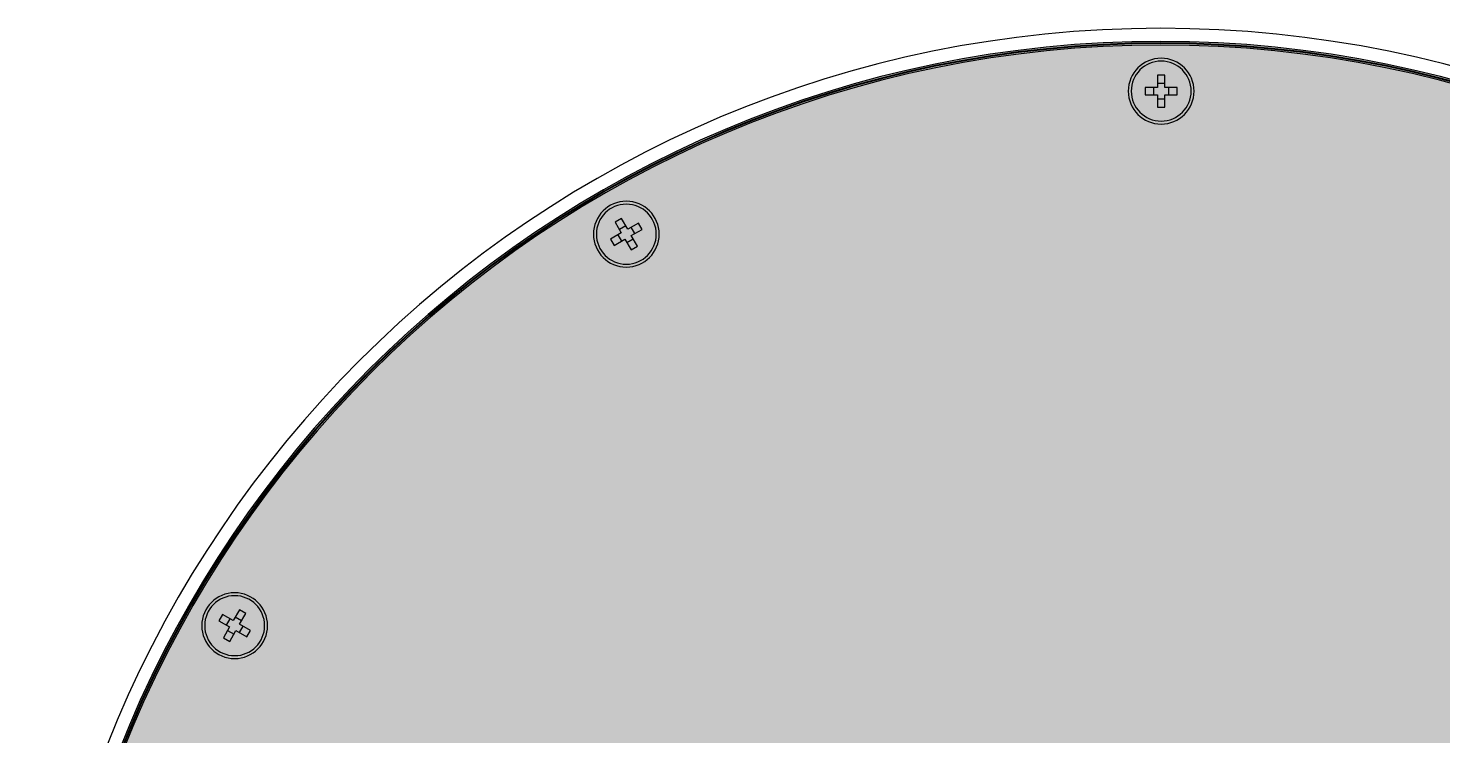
# Model space of a CAD drawing. Header units: millimetres. Extents: x 307301 to 459443, y -2888111 to -2805601.
# Drawn here: x 451547.5 to 451734.9, y -2883673.7 to -2883580 of the extents above; entities that cross this region are included whole.
import ezdxf

# ---------------------------------------------------------------- set-up
doc = ezdxf.new("R2010")
doc.units = ezdxf.units.MM
doc.header["$LTSCALE"] = 10
doc.header["$MEASUREMENT"] = 0
for name, color, linetype in [('$DDT_AUDIT_GENERATED_(15E)', 7, 'Continuous'), ('$DDT_AUDIT_GENERATED_(224)', 7, 'Continuous'), ('$DDT_AUDIT_GENERATED_(87)', 7, 'Continuous'), ('BMA  furniture', 6, 'Continuous'), ('Furniture - Plan', 3, 'Continuous')]:
    doc.layers.add(name, color=color, linetype=linetype)

# ---------------------------------------------------------------- blocks, each defined once
blk = doc.blocks.new('TUFTUFTU')
at = {"layer": 'Furniture - Plan', "ltscale": 0.01}
h = blk.add_hatch(color=250, dxfattribs=at)
h.dxf.hatch_style = 1
h.set_gradient(color1=(51, 51, 51), color2=(105, 105, 105), one_color=1, tint=0.41, name='INVCYLINDER')
edge = h.paths.add_edge_path()
edge.add_arc((1413476.94, -245799), 296.53, 0, 360)
at = {"layer": '$DDT_AUDIT_GENERATED_(15E)', "color": 3, "linetype": 'Continuous'}
for radius in [295.95, 295.56]:
    blk.add_circle((1413476.94, -245799), radius, dxfattribs=at)
at = {"layer": '$DDT_AUDIT_GENERATED_(15E)', "color": 6, "linetype": 'Continuous'}
for centre in [(1413476.81, -245515.64), (1413618.51, -245553.53), (1413722.27, -245657.21)]:
    blk.add_circle(centre, 8.71, dxfattribs=at)
at = {"layer": '$DDT_AUDIT_GENERATED_(224)', "color": 3, "linetype": 'Continuous'}
for radius in [300, 296.53, 296.13]:
    blk.add_circle((1413476.94, -245799), radius, dxfattribs=at)
at = {"layer": '$DDT_AUDIT_GENERATED_(87)', "color": 6, "linetype": 'Continuous'}
for p, q in [((1413472.55, -245514.67), (1413475.84, -245514.67)), ((1413472.55, -245516.61), (1413472.55, -245514.67)), ((1413474.81, -245516.6), (1413474.8, -245514.67)), ((1413475.84, -245511.38), (1413477.78, -245511.38)), ((1413475.84, -245514.67), (1413475.84, -245511.38)), ((1413475.84, -245513.63), (1413477.78, -245513.63)), ((1413477.78, -245511.38), (1413477.78, -245514.67)), ((1413477.78, -245514.67), (1413481.07, -245514.67)), ((1413478.81, -245514.67), (1413478.81, -245516.6)), ((1413481.07, -245514.67), (1413481.07, -245516.6)), ((1413475.84, -245516.6), (1413472.55, -245516.61)), ((1413475.84, -245519.89), (1413475.84, -245516.6)), ((1413477.78, -245517.64), (1413475.84, -245517.64)), ((1413477.78, -245516.6), (1413477.78, -245519.89)), ((1413481.07, -245516.6), (1413477.78, -245516.6)), ((1413477.78, -245519.89), (1413475.84, -245519.89)), ((1413614.34, -245552.25), (1413615.3, -245550.57)), ((1413615.3, -245550.57), (1413618.15, -245552.21)), ((1413616.29, -245553.37), (1413617.26, -245551.69)), ((1413618.15, -245552.21), (1413619.8, -245549.36)), ((1413618.67, -245551.31), (1413620.35, -245552.28)), ((1413619.8, -245549.36), (1413621.47, -245550.33)), ((1413621.47, -245550.33), (1413619.83, -245553.18)), ((1413617.19, -245553.89), (1413614.34, -245552.25)), ((1413615.54, -245556.74), (1413617.19, -245553.89)), ((1413618.35, -245555.75), (1413616.67, -245554.79)), ((1413618.86, -245554.86), (1413617.22, -245557.71)), ((1413621.71, -245556.5), (1413618.86, -245554.86)), ((1413620.73, -245553.7), (1413619.76, -245555.37)), ((1413619.83, -245553.18), (1413622.68, -245554.82)), ((1413622.68, -245554.82), (1413621.71, -245556.5)), ((1413617.22, -245557.71), (1413615.54, -245556.74)), ((1413719.31, -245654), (1413720.98, -245653.04)), ((1413720.98, -245653.04), (1413722.63, -245655.88)), ((1413718.1, -245658.5), (1413720.95, -245656.85)), ((1413720.95, -245656.85), (1413719.31, -245654)), ((1413720.43, -245655.95), (1413722.11, -245654.99)), ((1413722.63, -245655.88), (1413725.48, -245654.24)), ((1413723.53, -245655.37), (1413724.49, -245657.04)), ((1413726.45, -245655.91), (1413723.6, -245657.56)), ((1413725.48, -245654.24), (1413726.45, -245655.91)), ((1413719.07, -245660.17), (1413718.1, -245658.5)), ((1413721.92, -245658.53), (1413719.07, -245660.17)), ((1413721.02, -245659.05), (1413720.05, -245657.37)), ((1413723.57, -245661.38), (1413721.92, -245658.53)), ((1413724.12, -245658.46), (1413722.44, -245659.43)), ((1413725.24, -245660.41), (1413723.57, -245661.38)), ((1413723.6, -245657.56), (1413725.24, -245660.41))]:
    blk.add_line(p, q, dxfattribs=at)
for centre in [(1413476.81, -245515.64), (1413618.51, -245553.53), (1413722.27, -245657.21)]:
    blk.add_circle(centre, 7.94, dxfattribs=at)
blk = doc.blocks.new('SDTYTYT')
at = {"layer": 'Furniture - Plan', "color": 3, "xscale": 0.5000000000000486, "yscale": 0.5000000000000486, "zscale": 0.5000000000000486, "rotation": 180}
blk.add_blockref('TUFTUFTU', (925445.4, -2867082.71), dxfattribs=at)

msp = doc.modelspace()

# ---------------------------------------------------------------- block references
at = {"layer": 'BMA  furniture', "xscale": -1, "rotation": 180}
msp.add_blockref('SDTYTYT', (232990.6, -5627913.26), dxfattribs=at)

doc.saveas('drawing.dxf')
